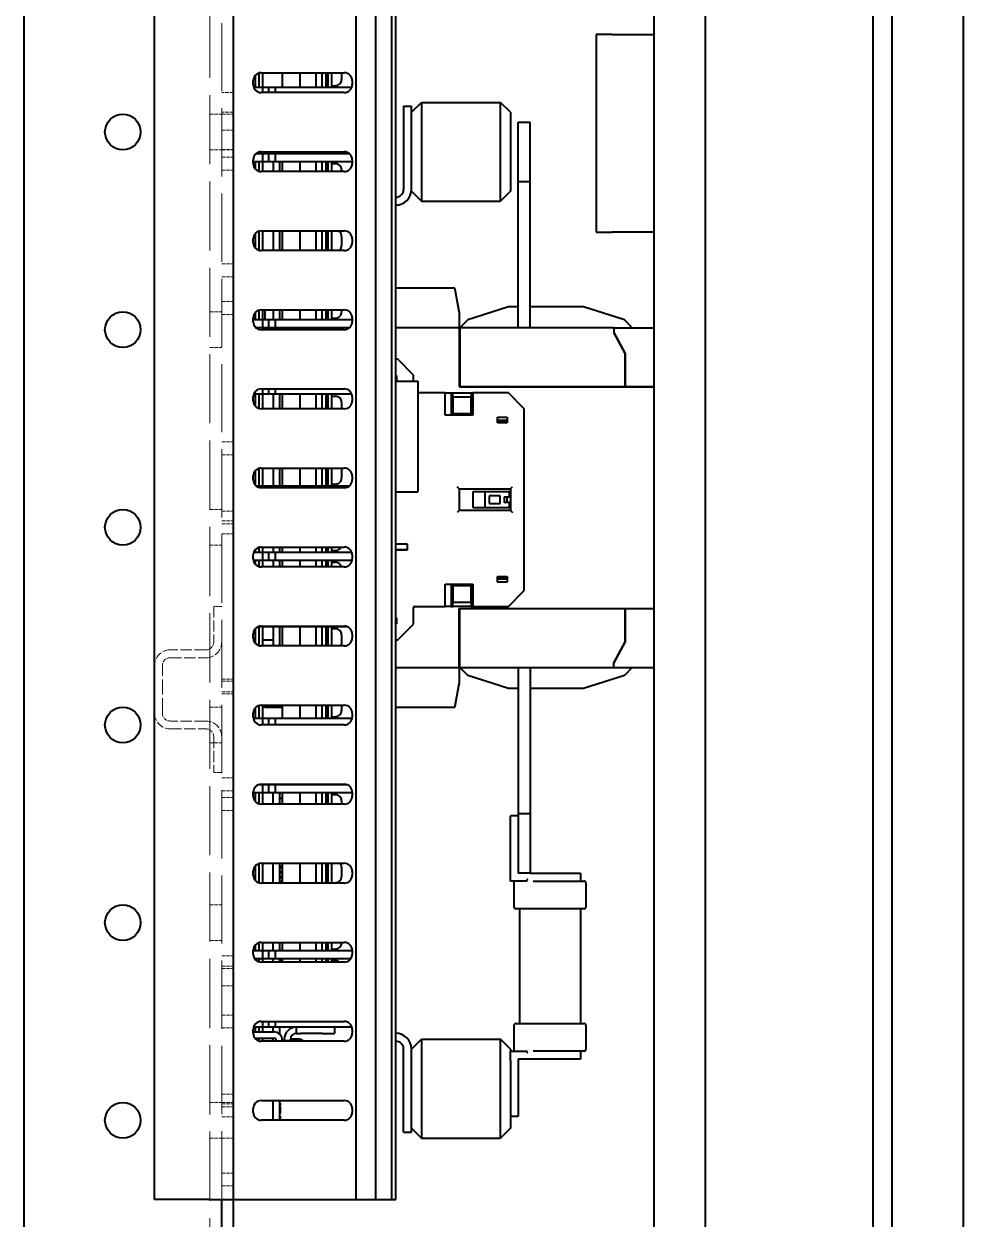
# Model space of a CAD drawing. Header units: millimetres. Extents: x 0 to 4752, y 0 to 3360.
# Drawn here: x 2599.3 to 2836.7, y 1000.8 to 1303.2 of the extents above; entities that cross this region are included whole.
import ezdxf

# ---------------------------------------------------------------- set-up
doc = ezdxf.new("R2010")
doc.units = ezdxf.units.MM
doc.header["$LTSCALE"] = 8
doc.linetypes.add('DASHED', pattern=[0.2067, 0.1654, -0.0413])
doc.layers.add('가려진 것(ISO)', color=2, linetype='DASHED', lineweight=18)
doc.layers.add('가시적인 것(ISO)', color=3, linetype='Continuous', lineweight=40)

msp = doc.modelspace()

# ---------------------------------------------------------------- linework, layer by layer
at = {"layer": '가려진 것(ISO)', "ltscale": 13.215807}
msp.add_line((2646.25, 502.83), (2646.25, 1398.83), dxfattribs=at)
at = {"layer": '가려진 것(ISO)', "ltscale": 13.039731}
msp.add_line((2649.25, 1005.83), (2649.25, 1350.83), dxfattribs=at)
at = {"layer": '가려진 것(ISO)', "ltscale": 0.714161}
for p, q in [((2652.25, 1285.83), (2649.25, 1285.83)), ((2646.25, 1280.33), (2649.25, 1280.33)), ((2652.25, 1280.83), (2649.25, 1280.83)), ((2649.25, 1280.33), (2652.25, 1280.33)), ((2649.25, 1276.29), (2652.25, 1276.29)), ((2646.25, 1271.33), (2649.25, 1271.33)), ((2649.25, 1271.37), (2652.25, 1271.37)), ((2649.25, 1271.33), (2652.25, 1271.33)), ((2649.25, 1269.45), (2652.25, 1269.45)), ((2649.25, 1266.21), (2652.25, 1266.21)), ((2649.25, 1242.45), (2652.25, 1242.45)), ((2649.25, 1239.21), (2652.25, 1239.21)), ((2649.25, 1232.95), (2652.25, 1232.95)), ((2646.25, 1230.33), (2649.25, 1230.33)), ((2649.25, 1229.71), (2652.25, 1229.71)), ((2646.25, 1221.33), (2649.25, 1221.33)), ((2649.25, 1197.45), (2652.25, 1197.45)), ((2649.25, 1194.21), (2652.25, 1194.21)), ((2646.25, 1180.33), (2649.25, 1180.33)), ((2649.25, 1179.95), (2652.25, 1179.95)), ((2649.25, 1177.45), (2652.25, 1177.45)), ((2649.25, 1176.71), (2652.25, 1176.71)), ((2649.25, 1174.21), (2652.25, 1174.21)), ((2646.25, 1171.33), (2649.25, 1171.33)), ((2649.25, 1137.45), (2652.25, 1137.45)), ((2649.25, 1136.95), (2652.25, 1136.95)), ((2649.25, 1134.21), (2652.25, 1134.21)), ((2649.25, 1133.71), (2652.25, 1133.71)), ((2646.25, 1130.33), (2649.25, 1130.33)), ((2646.25, 1121.33), (2649.25, 1121.33)), ((2649.25, 1112.45), (2652.25, 1112.45)), ((2649.25, 1109.21), (2652.25, 1109.21)), ((2649.25, 1107.45), (2652.25, 1107.45)), ((2649.25, 1104.21), (2652.25, 1104.21)), ((2646.25, 1080.33), (2649.25, 1080.33)), ((2646.25, 1071.33), (2649.25, 1071.33)), ((2649.25, 1067.45), (2652.25, 1067.45)), ((2649.25, 1064.79), (2652.25, 1064.79)), ((2649.25, 1064.21), (2652.25, 1064.21)), ((2649.25, 1059.87), (2652.25, 1059.87)), ((2649.25, 1052.45), (2652.25, 1052.45)), ((2649.25, 1049.21), (2652.25, 1049.21)), ((2649.25, 1032.45), (2652.25, 1032.45)), ((2646.25, 1030.33), (2649.25, 1030.33)), ((2649.25, 1030.33), (2652.25, 1030.33)), ((2649.25, 1029.95), (2652.25, 1029.95)), ((2649.25, 1029.21), (2652.25, 1029.21)), ((2649.25, 1026.71), (2652.25, 1026.71)), ((2646.25, 1021.33), (2649.25, 1021.33)), ((2649.25, 1021.33), (2652.25, 1021.33)), ((2649.25, 1012.45), (2652.25, 1012.45)), ((2649.25, 1009.21), (2652.25, 1009.21))]:
    msp.add_line(p, q, dxfattribs=at)
at = {"layer": '가려진 것(ISO)', "ltscale": 2.142684}
for p, q in [((2647.25, 1155.83), (2647.25, 1146.83)), ((2645.25, 1144.83), (2636.25, 1144.83)), ((2636.25, 1142.83), (2645.25, 1142.83)), ((2645.25, 1126.83), (2636.25, 1126.83)), ((2636.25, 1124.83), (2645.25, 1124.83)), ((2647.25, 1122.83), (2647.25, 1113.83))]:
    msp.add_line(p, q, dxfattribs=at)
at = {"layer": '가려진 것(ISO)', "ltscale": 0.476074}
for p, q in [((2649.25, 1155.83), (2647.25, 1155.83)), ((2647.25, 1113.83), (2649.25, 1113.83))]:
    msp.add_line(p, q, dxfattribs=at)
at = {"layer": '가려진 것(ISO)', "ltscale": 2.856945}
msp.add_line((2634.25, 1128.83), (2634.25, 1140.83), dxfattribs=at)
at = {"layer": '가려진 것(ISO)', "ltscale": 0.747873}
for centre, start, end in [((2645.25, 1146.83), 270, 0), ((2636.25, 1140.83), 90, 180), ((2636.25, 1128.83), 180, 270), ((2645.25, 1122.83), 0, 90)]:
    msp.add_arc(centre, 2, start, end, dxfattribs=at)
at = {"layer": '가려진 것(ISO)', "ltscale": 1.495845}
for centre, start, end in [((2645.25, 1146.83), 270, 0), ((2636.25, 1140.83), 90, 180), ((2636.25, 1128.83), 180, 270), ((2645.25, 1122.83), 0, 90)]:
    msp.add_arc(centre, 4, start, end, dxfattribs=at)
at = {"layer": '가시적인 것(ISO)'}
for p, q in [((2813.95, 500.53), (2813.95, 1400.53)), ((2771.6, 552.88), (2771.6, 1358.18)), ((2818.69, 1354.68), (2818.69, 556.38)), ((2836.69, 1354.18), (2836.69, 556.88)), ((2599.25, 1345.18), (2599.25, 565.88)), ((2632.25, 1005.83), (2632.25, 1345.18)), ((2652.25, 1005.83), (2652.25, 1345.18)), ((2683.25, 1005.83), (2683.25, 1345.18)), ((2688.25, 1005.83), (2688.25, 1345.18)), ((2692.25, 1005.83), (2692.25, 1345.18)), ((2693.25, 1005.83), (2693.25, 1345.18)), ((2758.6, 565.88), (2758.6, 1345.18)), ((2743.95, 1300.53), (2743.95, 1250.53)), ((2747.95, 1300.53), (2743.95, 1300.53)), ((2747.95, 1300.53), (2758.6, 1300.53)), ((2657.25, 1287.83), (2657.25, 1288.83)), ((2657.75, 1290.15), (2657.75, 1287.08)), ((2658.65, 1290.74), (2658.65, 1287.08)), ((2659.25, 1290.83), (2680.25, 1290.83)), ((2659.55, 1290.83), (2659.55, 1287.08)), ((2664.55, 1290.83), (2664.55, 1287.08)), ((2669.05, 1290.83), (2669.05, 1287.08)), ((2673.05, 1290.83), (2673.05, 1287.08)), ((2674.55, 1290.83), (2674.55, 1287.08)), ((2675.55, 1290.83), (2675.55, 1287.08)), ((2676.05, 1290.83), (2676.05, 1287.08)), ((2677.05, 1290.83), (2677.05, 1287.08)), ((2679.55, 1290.83), (2679.55, 1289.14)), ((2682.25, 1288.83), (2682.25, 1287.83)), ((2659.55, 1287.08), (2657.4, 1287.08)), ((2680.25, 1285.83), (2659.25, 1285.83)), ((2661.05, 1287.08), (2659.55, 1287.08)), ((2659.55, 1287.08), (2659.55, 1285.83)), ((2662.8, 1287.08), (2661.05, 1287.08)), ((2661.05, 1287.08), (2661.05, 1285.83)), ((2682.11, 1287.08), (2662.8, 1287.08)), ((2662.8, 1287.08), (2662.8, 1285.83)), ((2677.05, 1287.53), (2678.05, 1287.53)), ((2678.05, 1287.53), (2678.05, 1287.58)), ((2695.25, 1282.33), (2695.25, 1261.33)), ((2695.25, 1282.33), (2697.25, 1282.33)), ((2697.25, 1280.83), (2699.75, 1283.33)), ((2697.25, 1261.33), (2697.25, 1282.33)), ((2699.75, 1283.33), (2699.75, 1258.33)), ((2699.75, 1283.33), (2719.75, 1283.33)), ((2719.75, 1258.33), (2719.75, 1283.33)), ((2722.25, 1280.83), (2719.75, 1283.33)), ((2722.25, 1280.83), (2722.25, 1260.83)), ((2724.25, 1278.33), (2727.25, 1278.33)), ((2724.25, 1263.33), (2724.25, 1278.33)), ((2727.25, 1263.33), (2727.25, 1278.33)), ((2659.55, 1270.28), (2657.87, 1270.28)), ((2658.65, 1270.74), (2658.65, 1270.28)), ((2659.25, 1270.83), (2680.25, 1270.83)), ((2659.55, 1270.83), (2659.55, 1270.28)), ((2661.05, 1270.28), (2659.55, 1270.28)), ((2659.55, 1270.28), (2659.55, 1268.28)), ((2662.8, 1270.28), (2661.05, 1270.28)), ((2661.05, 1270.28), (2661.05, 1268.28)), ((2662.25, 1270.83), (2662.25, 1270.28)), ((2681.63, 1270.28), (2662.8, 1270.28)), ((2662.8, 1270.28), (2662.8, 1268.28)), ((2663.85, 1270.83), (2663.85, 1270.28)), ((2664.55, 1270.83), (2664.55, 1270.28)), ((2669.05, 1270.83), (2669.05, 1270.28)), ((2673.05, 1270.83), (2673.05, 1270.28)), ((2674.55, 1270.83), (2674.55, 1270.28)), ((2675.55, 1270.83), (2675.55, 1270.28)), ((2675.75, 1270.83), (2675.75, 1270.28)), ((2676.05, 1270.83), (2676.05, 1270.28)), ((2677.05, 1270.83), (2677.05, 1270.28)), ((2677.05, 1270.73), (2678.05, 1270.73)), ((2678.05, 1270.73), (2678.05, 1270.78)), ((2657.25, 1267.83), (2657.25, 1268.83)), ((2659.55, 1268.28), (2657.25, 1268.28)), ((2657.75, 1268.28), (2657.75, 1266.51)), ((2658.65, 1268.28), (2658.65, 1265.92)), ((2659.55, 1268.28), (2659.55, 1265.83)), ((2661.05, 1268.28), (2659.55, 1268.28)), ((2662.8, 1268.28), (2661.05, 1268.28)), ((2662.25, 1268.28), (2662.25, 1265.83)), ((2682.25, 1268.28), (2662.8, 1268.28)), ((2663.85, 1268.28), (2663.85, 1265.83)), ((2664.55, 1268.28), (2664.55, 1265.83)), ((2669.05, 1268.28), (2669.05, 1265.83)), ((2673.05, 1268.28), (2673.05, 1265.83)), ((2674.55, 1268.28), (2674.55, 1265.83)), ((2675.55, 1268.28), (2675.55, 1265.83)), ((2676.05, 1268.28), (2676.05, 1265.83)), ((2677.05, 1268.28), (2677.05, 1265.83)), ((2677.05, 1267.83), (2678.05, 1267.83)), ((2678.05, 1267.79), (2678.05, 1267.83)), ((2682.25, 1268.83), (2682.25, 1267.83)), ((2682.25, 1268.28), (2682.25, 1268.28)), ((2680.25, 1265.83), (2659.25, 1265.83)), ((2679.55, 1266.23), (2679.55, 1265.83)), ((2697.25, 1260.83), (2697.25, 1261.33)), ((2697.25, 1260.83), (2699.75, 1258.33)), ((2722.25, 1260.83), (2719.75, 1258.33)), ((2724.25, 1263.33), (2727.25, 1263.33)), ((2724.25, 1226.33), (2724.25, 1263.33)), ((2727.25, 1226.33), (2727.25, 1263.33)), ((2699.75, 1258.33), (2719.75, 1258.33)), ((2657.25, 1247.83), (2657.25, 1248.83)), ((2657.75, 1250.15), (2657.75, 1246.51)), ((2658.65, 1250.74), (2658.65, 1245.92)), ((2659.25, 1250.83), (2680.25, 1250.83)), ((2659.55, 1250.83), (2659.55, 1245.83)), ((2662.25, 1250.83), (2662.25, 1245.83)), ((2663.85, 1250.83), (2663.85, 1245.83)), ((2664.55, 1250.83), (2664.55, 1245.83)), ((2669.05, 1250.83), (2669.05, 1245.83)), ((2673.05, 1250.83), (2673.05, 1245.83)), ((2674.55, 1250.83), (2674.55, 1245.83)), ((2675.55, 1250.83), (2675.55, 1245.83)), ((2676.05, 1250.83), (2676.05, 1245.83)), ((2677.05, 1250.83), (2677.05, 1245.83)), ((2679.55, 1249.43), (2679.55, 1247.14)), ((2682.25, 1248.83), (2682.25, 1247.83)), ((2743.95, 1250.53), (2747.95, 1250.53)), ((2758.6, 1250.53), (2747.95, 1250.53)), ((2680.25, 1245.83), (2659.25, 1245.83)), ((2708.19, 1236.33), (2693.25, 1236.33)), ((2708.25, 1236.03), (2708.19, 1236.33)), ((2708.19, 1236.33), (2708.23, 1236.33)), ((2709.25, 1230.53), (2708.23, 1236.33)), ((2709.25, 1230.33), (2708.25, 1236.03)), ((2658.65, 1230.74), (2658.65, 1228.28)), ((2659.25, 1230.83), (2680.25, 1230.83)), ((2659.55, 1230.83), (2659.55, 1228.28)), ((2660.25, 1228.28), (2660.25, 1230.83)), ((2662.25, 1230.83), (2662.25, 1228.28)), ((2663.85, 1230.83), (2663.85, 1228.28)), ((2664.55, 1230.83), (2664.55, 1228.28)), ((2669.05, 1230.83), (2669.05, 1228.28)), ((2673.05, 1230.83), (2673.05, 1228.28)), ((2674.55, 1230.83), (2674.55, 1228.28)), ((2675.55, 1230.83), (2675.55, 1228.28)), ((2676.05, 1230.83), (2676.05, 1228.28)), ((2677.05, 1230.83), (2677.05, 1228.28)), ((2679.55, 1230.83), (2679.55, 1230.34)), ((2721.75, 1231.63), (2711.45, 1228.33)), ((2724.25, 1231.63), (2721.75, 1231.63)), ((2740.75, 1231.63), (2727.25, 1231.63)), ((2751.05, 1228.33), (2740.75, 1231.63)), ((2657.25, 1227.83), (2657.25, 1228.83)), ((2659.55, 1228.28), (2657.25, 1228.28)), ((2657.75, 1230.15), (2657.75, 1228.28)), ((2661.05, 1228.28), (2659.55, 1228.28)), ((2659.55, 1228.28), (2659.55, 1226.28)), ((2662.8, 1228.28), (2661.05, 1228.28)), ((2661.05, 1228.28), (2661.05, 1226.28)), ((2682.25, 1228.28), (2662.8, 1228.28)), ((2662.8, 1228.28), (2662.8, 1226.28)), ((2677.05, 1228.73), (2678.05, 1228.73)), ((2678.05, 1228.73), (2678.05, 1228.78)), ((2682.25, 1228.83), (2682.25, 1227.83)), ((2682.25, 1228.28), (2682.25, 1228.28)), ((2709.25, 1230.33), (2709.25, 1230.53)), ((2709.25, 1230.33), (2709.25, 1226.47)), ((2711.45, 1228.33), (2709.45, 1226.33)), ((2753.05, 1226.33), (2751.05, 1228.33)), ((2659.55, 1226.28), (2657.99, 1226.28)), ((2658.65, 1226.28), (2658.65, 1225.92)), ((2680.25, 1225.83), (2659.25, 1225.83)), ((2659.55, 1226.28), (2659.55, 1225.83)), ((2661.05, 1226.28), (2659.55, 1226.28)), ((2660.25, 1226.03), (2660.25, 1226.28)), ((2662.8, 1226.28), (2661.05, 1226.28)), ((2662.25, 1226.28), (2662.25, 1225.83)), ((2681.52, 1226.28), (2662.8, 1226.28)), ((2663.85, 1226.28), (2663.85, 1225.83)), ((2664.55, 1226.28), (2664.55, 1225.83)), ((2669.05, 1226.28), (2669.05, 1225.83)), ((2673.05, 1226.28), (2673.05, 1225.83)), ((2674.55, 1226.28), (2674.55, 1225.83)), ((2675.55, 1226.28), (2675.55, 1225.83)), ((2676.05, 1226.28), (2676.05, 1225.83)), ((2677.05, 1226.28), (2677.05, 1225.83)), ((2709.25, 1226.33), (2693.25, 1226.33)), ((2709.25, 1226.33), (2709.25, 1226.47)), ((2709.25, 1226.03), (2709.25, 1226.33)), ((2709.25, 1226.03), (2709.25, 1211.33)), ((2748.4, 1226.33), (2709.45, 1226.33)), ((2709.45, 1226.33), (2709.45, 1211.33)), ((2748.4, 1226.33), (2748.4, 1225.13)), ((2748.4, 1226.33), (2758.6, 1226.33)), ((2748.4, 1226.03), (2748.4, 1225.13)), ((2748.4, 1225.13), (2751.25, 1219.83)), ((2751.25, 1219.83), (2748.4, 1225.13)), ((2709.45, 1221.18), (2709.25, 1221.33)), ((2751.25, 1211.33), (2751.25, 1219.83)), ((2751.25, 1219.83), (2751.25, 1211.33)), ((2693.75, 1218.33), (2693.25, 1218.33)), ((2697.75, 1214.33), (2693.75, 1218.33)), ((2693.25, 1214.23), (2693.45, 1214.23)), ((2693.45, 1213.33), (2693.25, 1213.33)), ((2693.25, 1212.83), (2698.85, 1212.83)), ((2693.45, 1214.23), (2693.45, 1212.83)), ((2697.75, 1212.83), (2697.75, 1214.33)), ((2698.85, 1212.83), (2698.85, 1184.83)), ((2709.45, 1213.83), (2709.25, 1213.83)), ((2659.55, 1209.48), (2657.36, 1209.48)), ((2657.75, 1209.48), (2657.75, 1206.51)), ((2658.65, 1209.48), (2658.65, 1205.92)), ((2659.25, 1210.83), (2680.25, 1210.83)), ((2659.55, 1210.83), (2659.55, 1209.48)), ((2659.55, 1209.48), (2659.55, 1205.83)), ((2661.05, 1209.48), (2659.55, 1209.48)), ((2661.05, 1210.83), (2661.05, 1209.48)), ((2662.8, 1209.48), (2661.05, 1209.48)), ((2662.25, 1209.48), (2662.25, 1205.83)), ((2662.8, 1210.83), (2662.8, 1209.48)), ((2682.14, 1209.48), (2662.8, 1209.48)), ((2663.85, 1209.48), (2663.85, 1205.83)), ((2664.55, 1209.48), (2664.55, 1205.83)), ((2669.05, 1209.48), (2669.05, 1205.83)), ((2673.05, 1209.48), (2673.05, 1205.83)), ((2674.55, 1209.48), (2674.55, 1205.83)), ((2675.55, 1209.48), (2675.55, 1205.83)), ((2676.05, 1209.48), (2676.05, 1205.83)), ((2677.05, 1209.48), (2677.05, 1205.83)), ((2705.75, 1209.83), (2698.85, 1209.83)), ((2705.75, 1204.18), (2705.75, 1209.83)), ((2705.75, 1209.83), (2707.25, 1209.83)), ((2707.25, 1209.83), (2707.25, 1204.18)), ((2707.25, 1209.83), (2707.65, 1209.83)), ((2707.65, 1209.83), (2712.35, 1209.83)), ((2707.65, 1208.83), (2707.65, 1209.83)), ((2758.6, 1211.33), (2709.25, 1211.33)), ((2709.45, 1211.33), (2751.25, 1211.33)), ((2712.35, 1209.83), (2712.75, 1209.83)), ((2712.35, 1209.83), (2712.35, 1208.83)), ((2721.75, 1209.83), (2712.75, 1209.83)), ((2712.75, 1209.83), (2712.75, 1204.18)), ((2725.75, 1205.83), (2721.75, 1209.83)), ((2751.25, 1211.33), (2758.6, 1211.33)), ((2657.25, 1207.83), (2657.25, 1208.83)), ((2677.05, 1209.03), (2678.05, 1209.03)), ((2678.05, 1208.99), (2678.05, 1209.03)), ((2679.55, 1207.43), (2679.55, 1205.83)), ((2682.25, 1208.83), (2682.25, 1207.83)), ((2707.65, 1208.83), (2712.35, 1208.83)), ((2707.65, 1208.83), (2707.65, 1204.58)), ((2712.35, 1204.58), (2712.35, 1208.83)), ((2680.25, 1205.83), (2659.25, 1205.83)), ((2712.75, 1204.18), (2705.75, 1204.18)), ((2712.35, 1204.58), (2707.65, 1204.58)), ((2718.95, 1202.23), (2718.95, 1203.73)), ((2718.95, 1203.73), (2721.45, 1203.73)), ((2721.45, 1203.73), (2721.45, 1202.23)), ((2725.75, 1159.83), (2725.75, 1205.83)), ((2721.45, 1202.83), (2718.95, 1202.83)), ((2721.45, 1202.33), (2718.95, 1202.33)), ((2721.45, 1202.23), (2718.95, 1202.23)), ((2657.25, 1187.83), (2657.25, 1188.83)), ((2657.75, 1190.15), (2657.75, 1186.51)), ((2658.65, 1190.74), (2658.65, 1186.28)), ((2659.25, 1190.83), (2680.25, 1190.83)), ((2659.55, 1190.83), (2659.55, 1186.28)), ((2662.25, 1190.83), (2662.25, 1186.28)), ((2663.85, 1190.83), (2663.85, 1186.28)), ((2664.55, 1190.83), (2664.55, 1186.28)), ((2669.05, 1190.83), (2669.05, 1186.28)), ((2673.05, 1190.83), (2673.05, 1186.28)), ((2674.55, 1190.83), (2674.55, 1186.28)), ((2675.55, 1190.83), (2675.55, 1186.28)), ((2676.05, 1190.83), (2676.05, 1186.28)), ((2677.05, 1190.83), (2677.05, 1186.28)), ((2679.55, 1190.63), (2679.55, 1188.34)), ((2682.25, 1188.83), (2682.25, 1187.83)), ((2659.55, 1186.28), (2657.99, 1186.28)), ((2680.25, 1185.83), (2659.25, 1185.83)), ((2661.05, 1186.28), (2659.55, 1186.28)), ((2659.55, 1186.28), (2659.55, 1185.83)), ((2662.8, 1186.28), (2661.05, 1186.28)), ((2661.05, 1186.28), (2661.05, 1185.83)), ((2681.52, 1186.28), (2662.8, 1186.28)), ((2662.8, 1186.28), (2662.8, 1185.83)), ((2677.05, 1186.73), (2678.05, 1186.73)), ((2678.05, 1186.73), (2678.05, 1186.78)), ((2709.25, 1185.58), (2708.75, 1186.08)), ((2709.25, 1185.58), (2722.25, 1185.58)), ((2709.25, 1185.58), (2709.25, 1180.08)), ((2722.25, 1185.58), (2722.75, 1186.08)), ((2722.25, 1185.58), (2722.25, 1180.08)), ((2693.25, 1184.83), (2698.85, 1184.83)), ((2712.85, 1180.73), (2712.85, 1184.93)), ((2712.85, 1184.93), (2722.05, 1184.93)), ((2715.85, 1180.73), (2715.85, 1184.93)), ((2719.65, 1183.83), (2716.85, 1183.83)), ((2716.85, 1183.83), (2716.85, 1181.83)), ((2719.65, 1181.83), (2719.65, 1183.83)), ((2720.65, 1183.58), (2720.65, 1182.08)), ((2720.65, 1183.58), (2721.35, 1183.58)), ((2721.35, 1183.58), (2721.35, 1182.08)), ((2721.35, 1183.58), (2722.05, 1183.58)), ((2722.05, 1183.58), (2722.05, 1184.93)), ((2709.25, 1180.08), (2708.75, 1179.58)), ((2722.25, 1180.08), (2709.25, 1180.08)), ((2722.05, 1180.73), (2712.85, 1180.73)), ((2716.85, 1181.83), (2719.65, 1181.83)), ((2721.35, 1182.08), (2720.65, 1182.08)), ((2722.05, 1182.08), (2721.35, 1182.08)), ((2722.05, 1180.73), (2722.05, 1182.08)), ((2722.25, 1180.08), (2722.75, 1179.58)), ((2657.75, 1170.15), (2657.75, 1169.48)), ((2658.65, 1170.74), (2658.65, 1169.48)), ((2659.25, 1170.83), (2680.25, 1170.83)), ((2659.55, 1170.83), (2659.55, 1169.48)), ((2659.65, 1169.48), (2659.65, 1170.83)), ((2662.25, 1170.83), (2662.25, 1169.48)), ((2663.85, 1170.83), (2663.85, 1169.48)), ((2664.55, 1170.83), (2664.55, 1169.48)), ((2669.05, 1170.83), (2669.05, 1169.48)), ((2673.05, 1170.83), (2673.05, 1169.48)), ((2674.55, 1170.83), (2674.55, 1169.48)), ((2675.55, 1170.83), (2675.55, 1169.48)), ((2676.05, 1170.83), (2676.05, 1169.48)), ((2677.05, 1170.83), (2677.05, 1169.48)), ((2693.25, 1171.63), (2696.15, 1171.63)), ((2696.15, 1170.13), (2693.25, 1170.13)), ((2696.15, 1171.63), (2696.15, 1170.03)), ((2657.25, 1167.83), (2657.25, 1168.83)), ((2659.55, 1167.48), (2657.28, 1167.48)), ((2659.55, 1169.48), (2657.36, 1169.48)), ((2657.75, 1167.48), (2657.75, 1166.51)), ((2658.65, 1167.48), (2658.65, 1165.92)), ((2661.05, 1169.48), (2659.55, 1169.48)), ((2659.55, 1169.48), (2659.55, 1167.48)), ((2659.55, 1167.48), (2659.55, 1165.83)), ((2661.05, 1167.48), (2659.55, 1167.48)), ((2662.8, 1169.48), (2661.05, 1169.48)), ((2661.05, 1169.48), (2661.05, 1167.48)), ((2662.8, 1167.48), (2661.05, 1167.48)), ((2662.25, 1167.48), (2662.25, 1165.83)), ((2682.14, 1169.48), (2662.8, 1169.48)), ((2662.8, 1169.48), (2662.8, 1167.48)), ((2682.22, 1167.48), (2662.8, 1167.48)), ((2663.85, 1167.48), (2663.85, 1165.83)), ((2664.55, 1167.48), (2664.55, 1165.83)), ((2669.05, 1167.48), (2669.05, 1165.83)), ((2673.05, 1167.48), (2673.05, 1165.83)), ((2674.55, 1167.48), (2674.55, 1165.83)), ((2675.55, 1167.48), (2675.55, 1165.83)), ((2676.05, 1167.48), (2676.05, 1165.83)), ((2677.05, 1169.93), (2678.05, 1169.93)), ((2677.05, 1167.48), (2677.05, 1165.83)), ((2678.05, 1169.93), (2678.05, 1169.98)), ((2682.25, 1168.83), (2682.25, 1167.83)), ((2696.15, 1170.03), (2693.25, 1170.03)), ((2680.25, 1165.83), (2659.25, 1165.83)), ((2677.05, 1167.03), (2678.05, 1167.03)), ((2678.05, 1166.99), (2678.05, 1167.03)), ((2705.75, 1155.83), (2705.75, 1161.48)), ((2705.75, 1161.48), (2712.75, 1161.48)), ((2707.25, 1161.48), (2707.25, 1155.83)), ((2707.65, 1161.08), (2712.35, 1161.08)), ((2707.65, 1161.08), (2707.65, 1156.83)), ((2712.35, 1156.83), (2712.35, 1161.08)), ((2712.75, 1161.48), (2712.75, 1155.83)), ((2718.95, 1163.43), (2721.45, 1163.43)), ((2718.95, 1161.93), (2718.95, 1163.43)), ((2718.95, 1163.33), (2721.45, 1163.33)), ((2718.95, 1162.83), (2721.45, 1162.83)), ((2721.45, 1161.93), (2718.95, 1161.93)), ((2721.45, 1163.43), (2721.45, 1161.93)), ((2721.75, 1155.83), (2725.75, 1159.83)), ((2697.75, 1151.33), (2697.75, 1155.53)), ((2698.05, 1155.83), (2705.75, 1155.83)), ((2707.25, 1155.83), (2705.75, 1155.83)), ((2707.25, 1155.83), (2707.65, 1155.83)), ((2712.35, 1156.83), (2707.65, 1156.83)), ((2707.65, 1155.83), (2707.65, 1156.83)), ((2712.35, 1155.83), (2707.65, 1155.83)), ((2709.25, 1155.33), (2758.6, 1155.33)), ((2709.25, 1140.63), (2709.25, 1155.33)), ((2709.45, 1155.33), (2751.25, 1155.33)), ((2709.45, 1140.33), (2709.45, 1155.33)), ((2712.35, 1156.83), (2712.35, 1155.83)), ((2712.35, 1155.83), (2712.75, 1155.83)), ((2712.75, 1155.83), (2721.75, 1155.83)), ((2751.25, 1155.33), (2751.25, 1146.83)), ((2751.25, 1155.33), (2758.6, 1155.33)), ((2751.25, 1146.83), (2751.25, 1155.33)), ((2693.25, 1152.93), (2693.45, 1152.93)), ((2693.25, 1152.83), (2693.45, 1152.83)), ((2693.25, 1152.33), (2693.45, 1152.33)), ((2693.45, 1152.93), (2693.45, 1151.43)), ((2709.45, 1152.83), (2709.25, 1152.83)), ((2657.75, 1150.15), (2657.75, 1146.51)), ((2659.55, 1150.68), (2658.49, 1150.68)), ((2658.65, 1150.68), (2658.65, 1145.92)), ((2659.25, 1150.83), (2680.25, 1150.83)), ((2659.55, 1150.83), (2659.55, 1150.68)), ((2659.55, 1150.68), (2659.55, 1145.83)), ((2661.05, 1150.68), (2659.55, 1150.68)), ((2661.05, 1150.83), (2661.05, 1150.68)), ((2662.8, 1150.68), (2661.05, 1150.68)), ((2662.25, 1150.68), (2662.25, 1145.83)), ((2662.8, 1150.83), (2662.8, 1150.68)), ((2681.01, 1150.68), (2662.8, 1150.68)), ((2663.85, 1150.68), (2663.85, 1145.83)), ((2664.55, 1150.68), (2664.55, 1145.83)), ((2669.05, 1150.68), (2669.05, 1145.83)), ((2673.05, 1150.68), (2673.05, 1145.83)), ((2674.55, 1150.68), (2674.55, 1145.83)), ((2675.55, 1150.68), (2675.55, 1145.83)), ((2676.05, 1150.68), (2676.05, 1145.83)), ((2677.05, 1150.68), (2677.05, 1145.83)), ((2677.05, 1150.23), (2678.05, 1150.23)), ((2678.05, 1150.19), (2678.05, 1150.23)), ((2693.45, 1151.43), (2693.25, 1151.43)), ((2693.75, 1147.33), (2697.75, 1151.33)), ((2657.25, 1147.83), (2657.25, 1148.83)), ((2659.55, 1147.33), (2662.25, 1147.33)), ((2679.55, 1148.63), (2679.55, 1146.34)), ((2682.25, 1148.83), (2682.25, 1147.83)), ((2693.25, 1147.33), (2693.75, 1147.33)), ((2748.4, 1141.53), (2751.25, 1146.83)), ((2751.25, 1146.83), (2748.4, 1141.53)), ((2680.25, 1145.83), (2659.25, 1145.83)), ((2709.25, 1145.33), (2709.45, 1145.48)), ((2693.25, 1140.33), (2709.25, 1140.33)), ((2709.25, 1140.33), (2709.25, 1140.63)), ((2709.25, 1140.33), (2709.25, 1136.33)), ((2709.45, 1140.33), (2748.4, 1140.33)), ((2711.45, 1138.33), (2709.45, 1140.33)), ((2724.25, 1140.33), (2724.25, 1103.33)), ((2727.25, 1140.33), (2727.25, 1103.33)), ((2748.4, 1140.33), (2748.4, 1141.53)), ((2748.4, 1140.63), (2748.4, 1141.53)), ((2748.4, 1140.33), (2758.6, 1140.33)), ((2753.05, 1140.33), (2751.05, 1138.33)), ((2721.75, 1135.03), (2711.45, 1138.33)), ((2751.05, 1138.33), (2740.75, 1135.03)), ((2708.23, 1130.33), (2709.25, 1136.13)), ((2708.25, 1130.63), (2709.25, 1136.33)), ((2709.25, 1136.13), (2709.25, 1136.33)), ((2724.25, 1135.03), (2721.75, 1135.03)), ((2740.75, 1135.03), (2727.25, 1135.03)), ((2659.25, 1130.83), (2680.25, 1130.83)), ((2659.55, 1130.83), (2659.55, 1127.48)), ((2660.25, 1130.33), (2660.25, 1130.83)), ((2664.55, 1130.83), (2664.55, 1127.48)), ((2669.05, 1130.83), (2669.05, 1127.48)), ((2673.05, 1130.83), (2673.05, 1127.48)), ((2674.55, 1130.83), (2674.55, 1127.48)), ((2675.55, 1130.83), (2675.55, 1127.48)), ((2676.05, 1130.83), (2676.05, 1127.48)), ((2677.05, 1130.83), (2677.05, 1127.48)), ((2679.55, 1130.83), (2679.55, 1129.54)), ((2657.25, 1127.83), (2657.25, 1128.83)), ((2657.75, 1130.15), (2657.75, 1127.48)), ((2658.65, 1130.74), (2658.65, 1127.48)), ((2660.25, 1130.33), (2659.55, 1130.33)), ((2660.25, 1130.33), (2664.55, 1130.33)), ((2677.05, 1127.93), (2678.05, 1127.93)), ((2678.05, 1127.93), (2678.05, 1127.98)), ((2682.25, 1128.83), (2682.25, 1127.83)), ((2693.25, 1130.33), (2708.19, 1130.33)), ((2708.19, 1130.33), (2708.25, 1130.63)), ((2708.19, 1130.33), (2708.23, 1130.33)), ((2659.55, 1127.48), (2657.28, 1127.48)), ((2680.25, 1125.83), (2659.25, 1125.83)), ((2661.05, 1127.48), (2659.55, 1127.48)), ((2659.55, 1127.48), (2659.55, 1125.83)), ((2662.8, 1127.48), (2661.05, 1127.48)), ((2661.05, 1127.48), (2661.05, 1125.83)), ((2682.22, 1127.48), (2662.8, 1127.48)), ((2662.8, 1127.48), (2662.8, 1125.83)), ((2659.55, 1110.68), (2658.49, 1110.68)), ((2658.65, 1110.74), (2658.65, 1110.68)), ((2659.25, 1110.83), (2680.25, 1110.83)), ((2659.55, 1110.83), (2659.55, 1110.68)), ((2661.05, 1110.68), (2659.55, 1110.68)), ((2659.55, 1110.68), (2659.55, 1108.68)), ((2662.8, 1110.68), (2661.05, 1110.68)), ((2661.05, 1110.68), (2661.05, 1108.68)), ((2681.01, 1110.68), (2662.8, 1110.68)), ((2662.8, 1110.68), (2662.8, 1108.68)), ((2664.55, 1110.83), (2664.55, 1110.68)), ((2669.05, 1110.83), (2669.05, 1110.68)), ((2673.05, 1110.83), (2673.05, 1110.68)), ((2674.55, 1110.83), (2674.55, 1110.68)), ((2675.55, 1110.83), (2675.55, 1110.68)), ((2675.75, 1110.83), (2675.75, 1110.68)), ((2676.05, 1110.83), (2676.05, 1110.68)), ((2677.05, 1110.83), (2677.05, 1110.68)), ((2657.25, 1107.83), (2657.25, 1108.83)), ((2659.55, 1108.68), (2657.25, 1108.68)), ((2657.75, 1108.68), (2657.75, 1106.51)), ((2658.65, 1108.68), (2658.65, 1105.92)), ((2659.55, 1108.68), (2659.55, 1105.83)), ((2661.05, 1108.68), (2659.55, 1108.68)), ((2662.8, 1108.68), (2661.05, 1108.68)), ((2662.25, 1105.83), (2662.25, 1108.68)), ((2682.25, 1108.68), (2662.8, 1108.68)), ((2663.85, 1108.68), (2663.85, 1105.83)), ((2663.85, 1107.32), (2664.55, 1107.32)), ((2664.55, 1108.68), (2664.55, 1105.83)), ((2669.05, 1108.68), (2669.05, 1105.83)), ((2673.05, 1108.68), (2673.05, 1105.83)), ((2674.55, 1108.68), (2674.55, 1105.83)), ((2675.55, 1108.68), (2675.55, 1105.83)), ((2676.05, 1108.68), (2676.05, 1105.83)), ((2677.05, 1108.68), (2677.05, 1105.83)), ((2677.05, 1108.23), (2678.05, 1108.23)), ((2678.05, 1108.19), (2678.05, 1108.23)), ((2679.55, 1106.63), (2679.55, 1105.83)), ((2682.25, 1108.83), (2682.25, 1107.83)), ((2682.25, 1108.68), (2682.25, 1108.68)), ((2680.25, 1105.83), (2659.25, 1105.83)), ((2663.85, 1105.89), (2664.55, 1105.89)), ((2724.25, 1102.83), (2722.25, 1102.83)), ((2722.25, 1100.83), (2722.25, 1102.83)), ((2722.25, 1086.33), (2722.25, 1100.83)), ((2727.25, 1103.33), (2724.25, 1103.33)), ((2724.25, 1103.33), (2724.25, 1088.33)), ((2727.25, 1103.33), (2727.25, 1088.33)), ((2657.25, 1087.83), (2657.25, 1088.83)), ((2657.75, 1090.15), (2657.75, 1086.51)), ((2658.65, 1090.74), (2658.65, 1085.92)), ((2659.25, 1090.83), (2680.25, 1090.83)), ((2659.55, 1090.83), (2659.55, 1085.83)), ((2662.25, 1085.83), (2662.25, 1090.83)), ((2663.85, 1090.83), (2663.85, 1085.83)), ((2663.85, 1090.72), (2664.05, 1090.72)), ((2663.85, 1090.27), (2664.05, 1090.27)), ((2663.85, 1090.24), (2664.05, 1090.24)), ((2663.85, 1089.48), (2664.05, 1089.48)), ((2663.85, 1089.44), (2664.05, 1089.44)), ((2663.85, 1088.98), (2664.05, 1088.98)), ((2663.85, 1088.6), (2664.05, 1088.6)), ((2663.85, 1088.57), (2664.05, 1088.57)), ((2664.05, 1090.27), (2664.05, 1090.24)), ((2664.05, 1090.24), (2664.05, 1089.48)), ((2664.05, 1089.48), (2664.05, 1089.44)), ((2664.05, 1088.98), (2664.05, 1088.6)), ((2664.05, 1088.6), (2664.05, 1088.57)), ((2664.05, 1088.57), (2664.05, 1088.19)), ((2664.55, 1090.83), (2664.55, 1085.83)), ((2669.05, 1090.83), (2669.05, 1085.83)), ((2673.05, 1090.83), (2673.05, 1085.83)), ((2674.55, 1090.83), (2674.55, 1085.83)), ((2675.55, 1090.83), (2675.55, 1085.83)), ((2676.05, 1090.83), (2676.05, 1085.83)), ((2677.05, 1090.83), (2677.05, 1085.83)), ((2679.55, 1089.83), (2679.55, 1087.54)), ((2682.25, 1088.83), (2682.25, 1087.83)), ((2680.25, 1085.83), (2659.25, 1085.83)), ((2663.85, 1088.19), (2664.05, 1088.19)), ((2663.85, 1087.73), (2664.05, 1087.73)), ((2663.85, 1087.7), (2664.05, 1087.7)), ((2663.85, 1087.24), (2664.05, 1087.24)), ((2663.85, 1086.93), (2664.05, 1086.93)), ((2663.85, 1086.9), (2664.05, 1086.9)), ((2663.85, 1086.46), (2664.05, 1086.46)), ((2664.05, 1087.73), (2664.05, 1087.7)), ((2664.05, 1087.7), (2664.05, 1087.34)), ((2664.05, 1087.24), (2664.05, 1086.93)), ((2664.05, 1086.93), (2664.05, 1086.9)), ((2677.05, 1085.93), (2678.05, 1085.93)), ((2678.05, 1085.93), (2678.05, 1085.98)), ((2726.44, 1086.33), (2722.25, 1086.33)), ((2723.15, 1086.33), (2723.15, 1079.83)), ((2727.25, 1088.33), (2724.25, 1088.33)), ((2726.44, 1086.33), (2726.44, 1086.37)), ((2727.25, 1088.33), (2732.95, 1088.33)), ((2728.04, 1086.33), (2740.85, 1086.33)), ((2732.95, 1088.33), (2739.95, 1088.33)), ((2739.95, 1088.33), (2739.95, 1086.83)), ((2741.35, 1085.83), (2741.35, 1079.83)), ((2740.85, 1079.33), (2723.65, 1079.33)), ((2724.55, 1079.33), (2724.55, 1050.33)), ((2739.95, 1079.33), (2739.95, 1050.33)), ((2658.65, 1070.74), (2658.65, 1068.68)), ((2659.25, 1070.83), (2680.25, 1070.83)), ((2659.55, 1070.83), (2659.55, 1068.68)), ((2662.25, 1068.68), (2662.25, 1070.83)), ((2663.85, 1070.83), (2663.85, 1068.68)), ((2664.55, 1070.83), (2664.55, 1068.68)), ((2669.05, 1070.83), (2669.05, 1068.68)), ((2673.05, 1070.83), (2673.05, 1068.68)), ((2674.55, 1070.83), (2674.55, 1068.68)), ((2675.55, 1070.83), (2675.55, 1068.68)), ((2676.05, 1070.83), (2676.05, 1068.68)), ((2677.05, 1070.83), (2677.05, 1068.68)), ((2679.55, 1070.83), (2679.55, 1070.74)), ((2657.25, 1067.83), (2657.25, 1068.83)), ((2659.55, 1068.68), (2657.25, 1068.68)), ((2657.75, 1070.15), (2657.75, 1068.68)), ((2661.05, 1068.68), (2659.55, 1068.68)), ((2659.55, 1068.68), (2659.55, 1066.68)), ((2662.8, 1068.68), (2661.05, 1068.68)), ((2661.05, 1068.68), (2661.05, 1066.68)), ((2682.25, 1068.68), (2662.8, 1068.68)), ((2662.8, 1068.68), (2662.8, 1066.68)), ((2677.05, 1069.13), (2678.05, 1069.13)), ((2678.05, 1069.13), (2678.05, 1069.18)), ((2682.25, 1068.83), (2682.25, 1067.83)), ((2682.25, 1068.68), (2682.25, 1068.68)), ((2659.55, 1066.68), (2657.62, 1066.68)), ((2657.75, 1066.68), (2657.75, 1066.51)), ((2658.65, 1066.68), (2658.65, 1065.92)), ((2680.25, 1065.83), (2659.25, 1065.83)), ((2659.55, 1066.68), (2659.55, 1065.83)), ((2661.05, 1066.68), (2659.55, 1066.68)), ((2662.8, 1066.68), (2661.05, 1066.68)), ((2662.25, 1065.83), (2662.25, 1066.68)), ((2681.89, 1066.68), (2662.8, 1066.68)), ((2663.85, 1066.68), (2663.85, 1065.83)), ((2663.85, 1066.32), (2664.55, 1066.32)), ((2664.55, 1066.68), (2664.55, 1065.83)), ((2669.05, 1066.68), (2669.05, 1065.83)), ((2673.05, 1066.68), (2673.05, 1065.83)), ((2674.55, 1066.68), (2674.55, 1065.83)), ((2675.55, 1066.68), (2675.55, 1065.83)), ((2676.05, 1066.68), (2676.05, 1065.83)), ((2677.05, 1066.68), (2677.05, 1065.83)), ((2677.05, 1066.23), (2678.05, 1066.23)), ((2678.05, 1066.19), (2678.05, 1066.23)), ((2659.55, 1049.38), (2657.33, 1049.38)), ((2657.75, 1049.38), (2657.75, 1048.18)), ((2658.65, 1049.38), (2658.65, 1048.18)), ((2659.25, 1050.83), (2680.25, 1050.83)), ((2659.55, 1050.83), (2659.55, 1049.38)), ((2659.55, 1049.38), (2659.55, 1048.18)), ((2661.05, 1049.38), (2659.55, 1049.38)), ((2661.05, 1050.83), (2661.05, 1049.38)), ((2662.8, 1049.38), (2661.05, 1049.38)), ((2662.25, 1048.18), (2662.25, 1049.38)), ((2662.8, 1050.83), (2662.8, 1049.38)), ((2682.17, 1049.38), (2662.8, 1049.38)), ((2663.85, 1049.38), (2663.85, 1047.7)), ((2668.14, 1047.78), (2668.14, 1049.38)), ((2677.75, 1049.38), (2677.75, 1047.78)), ((2723.15, 1049.83), (2723.15, 1043.33)), ((2723.65, 1050.33), (2740.85, 1050.33)), ((2741.35, 1049.83), (2741.35, 1043.83)), ((2657.25, 1047.83), (2657.25, 1048.83)), ((2657.25, 1048.18), (2662.55, 1048.18)), ((2657.69, 1046.58), (2662.55, 1046.58)), ((2657.75, 1046.58), (2657.75, 1046.51)), ((2658.65, 1046.58), (2658.65, 1045.92)), ((2659.55, 1046.58), (2659.55, 1045.83)), ((2662.25, 1045.93), (2662.25, 1046.58)), ((2664.55, 1046.18), (2664.55, 1045.83)), ((2665.04, 1046.28), (2665.04, 1045.93)), ((2666.64, 1045.93), (2666.64, 1046.28)), ((2666.65, 1046.43), (2668.7, 1046.43)), ((2668.14, 1047.78), (2669.21, 1047.78)), ((2671.04, 1047.78), (2669.21, 1047.78)), ((2672.45, 1047.78), (2671.04, 1047.78)), ((2674.75, 1047.78), (2672.45, 1047.78)), ((2674.75, 1047.78), (2677.75, 1047.78)), ((2682.25, 1048.83), (2682.25, 1047.83)), ((2697.25, 1043.83), (2699.75, 1046.33)), ((2699.75, 1046.33), (2699.75, 1021.33)), ((2699.75, 1046.33), (2719.75, 1046.33)), ((2719.75, 1021.33), (2719.75, 1046.33)), ((2722.25, 1043.83), (2719.75, 1046.33)), ((2680.25, 1045.83), (2659.25, 1045.83)), ((2659.55, 1045.93), (2663.05, 1045.93)), ((2663.05, 1046.08), (2663.05, 1045.83)), ((2666.64, 1045.93), (2664.55, 1045.93)), ((2666.64, 1045.93), (2666.64, 1045.83)), ((2695.25, 1022.83), (2695.25, 1043.83)), ((2697.25, 1022.83), (2697.25, 1043.83)), ((2722.25, 1043.83), (2722.25, 1043.33)), ((2722.25, 1040.97), (2722.25, 1043.33)), ((2722.25, 1043.33), (2726.44, 1043.33)), ((2726.44, 1043.3), (2726.44, 1043.33)), ((2740.85, 1043.33), (2728.04, 1043.33)), ((2722.25, 1040.97), (2722.25, 1023.83)), ((2724.25, 1041.33), (2724.25, 1028.83)), ((2732.95, 1041.33), (2724.25, 1041.33)), ((2739.95, 1041.33), (2732.95, 1041.33)), ((2739.95, 1042.83), (2739.95, 1041.33)), ((2657.25, 1027.83), (2657.25, 1028.83)), ((2659.25, 1030.83), (2680.25, 1030.83)), ((2662.25, 1025.83), (2662.25, 1030.83)), ((2663.85, 1030.83), (2663.85, 1025.83)), ((2663.85, 1030.63), (2664.05, 1030.63)), ((2663.85, 1030.19), (2664.05, 1030.19)), ((2663.85, 1029.54), (2664.05, 1029.54)), ((2663.85, 1029.3), (2664.05, 1029.3)), ((2664.05, 1030.19), (2664.05, 1029.54)), ((2664.05, 1029.3), (2664.05, 1027.55)), ((2682.25, 1028.83), (2682.25, 1027.83)), ((2724.25, 1028.83), (2724.25, 1026.83)), ((2680.25, 1025.83), (2659.25, 1025.83)), ((2663.85, 1027.55), (2664.05, 1027.55)), ((2663.85, 1027.33), (2664.05, 1027.33)), ((2663.85, 1027.3), (2664.05, 1027.3)), ((2663.85, 1026.85), (2664.05, 1026.85)), ((2663.85, 1026.82), (2664.05, 1026.82)), ((2663.85, 1026.06), (2664.05, 1026.06)), ((2663.85, 1026.03), (2664.05, 1026.03)), ((2664.05, 1027.33), (2664.05, 1027.3)), ((2664.05, 1026.85), (2664.05, 1026.82)), ((2664.05, 1026.82), (2664.05, 1026.06)), ((2664.05, 1026.06), (2664.05, 1026.03)), ((2722.25, 1026.83), (2724.25, 1026.83)), ((2695.25, 1022.83), (2697.25, 1022.83)), ((2697.25, 1023.83), (2699.75, 1021.33)), ((2722.25, 1023.83), (2719.75, 1021.33)), ((2699.75, 1021.33), (2719.75, 1021.33)), ((2646.25, 1005.83), (2632.25, 1005.83)), ((2646.25, 1005.83), (2652.25, 1005.83)), ((2649.25, 565.88), (2649.25, 1005.83)), ((2652.25, 1005.83), (2683.25, 1005.83)), ((2652.25, 995.83), (2652.25, 1005.83)), ((2683.25, 1005.83), (2688.25, 1005.83)), ((2688.25, 1005.83), (2692.25, 1005.83)), ((2692.25, 1005.83), (2693.25, 1005.83))]:
    msp.add_line(p, q, dxfattribs=at)
for centre in [(2624.25, 1275.83), (2624.25, 1225.83), (2624.25, 1175.83), (2624.25, 1125.83), (2624.25, 1075.83), (2624.25, 1025.83)]:
    msp.add_circle(centre, 4.5, dxfattribs=at)
for centre, radius, start, end in [((2659.25, 1288.83), 2, 90, 180), ((2680.25, 1288.83), 2, 0, 90), ((2659.25, 1287.83), 2, 180, 270), ((2680.25, 1287.83), 2, 270, 0), ((2659.25, 1268.83), 2, 90, 180), ((2680.25, 1268.83), 2, 0, 90), ((2659.25, 1267.83), 2, 180, 270), ((2680.25, 1267.83), 2, 270, 0), ((2693.25, 1261.33), 4, 270, 0), ((2693.25, 1261.33), 2, 270, 0), ((2659.25, 1248.83), 2, 90, 180), ((2680.25, 1248.83), 2, 0, 90), ((2659.25, 1247.83), 2, 180, 270), ((2680.25, 1247.83), 2, 270, 0), ((2659.25, 1228.83), 2, 90, 180), ((2680.25, 1228.83), 2, 0, 90), ((2659.25, 1227.83), 2, 180, 270), ((2680.25, 1227.83), 2, 270, 0), ((2708.75, 1226.47), 0.5, 344.4966, 0), ((2659.25, 1208.83), 2, 90, 180), ((2680.25, 1208.83), 2, 0, 90), ((2659.25, 1207.83), 2, 180, 270), ((2680.25, 1207.83), 2, 270, 0), ((2659.25, 1188.83), 2, 90, 180), ((2680.25, 1188.83), 2, 0, 90), ((2659.25, 1187.83), 2, 180, 270), ((2680.25, 1187.83), 2, 270, 0), ((2659.25, 1168.83), 2, 90, 180), ((2680.25, 1168.83), 2, 0, 90), ((2659.25, 1167.83), 2, 180, 270), ((2680.25, 1167.83), 2, 270, 0), ((2698.05, 1155.53), 0.3, 90, 180), ((2659.25, 1148.83), 2, 90, 180), ((2680.25, 1148.83), 2, 0, 90), ((2659.25, 1147.83), 2, 180, 270), ((2680.25, 1147.83), 2, 270, 0), ((2659.25, 1128.83), 2, 90, 180), ((2680.25, 1128.83), 2, 0, 90), ((2659.25, 1127.83), 2, 180, 270), ((2680.25, 1127.83), 2, 270, 0), ((2659.25, 1108.83), 2, 90, 180), ((2680.25, 1108.83), 2, 0, 90), ((2659.25, 1107.83), 2, 180, 270), ((2680.25, 1107.83), 2, 270, 0), ((2659.25, 1088.83), 2, 90, 180), ((2680.25, 1088.83), 2, 0, 90), ((2659.25, 1087.83), 2, 180, 270), ((2680.25, 1087.83), 2, 270, 0), ((2740.45, 1086.83), 0.5, 180, 270), ((2740.85, 1085.83), 0.5, 0, 90), ((2723.65, 1079.83), 0.5, 180, 270), ((2740.85, 1079.83), 0.5, 270, 0), ((2659.25, 1068.83), 2, 90, 180), ((2680.25, 1068.83), 2, 0, 90), ((2659.25, 1067.83), 2, 180, 270), ((2680.25, 1067.83), 2, 270, 0), ((2659.25, 1048.83), 2, 90, 180), ((2668.14, 1046.28), 3.1, 90, 180), ((2680.25, 1048.83), 2, 0, 90), ((2723.65, 1049.83), 0.5, 90, 180), ((2740.85, 1049.83), 0.5, 0, 90), ((2659.25, 1047.83), 2, 180, 270), ((2662.55, 1046.18), 2, 41.4096, 90), ((2662.55, 1046.08), 0.5, 0, 90), ((2668.14, 1046.28), 1.5, 90, 180), ((2668.7, 1045.13), 1.3, 32.579, 90), ((2680.25, 1047.83), 2, 270, 0), ((2693.25, 1043.83), 4, 0, 90), ((2693.25, 1043.83), 2, 0, 90), ((2740.45, 1042.83), 0.5, 90, 180), ((2740.85, 1043.83), 0.5, 270, 0), ((2659.25, 1028.83), 2, 90, 180), ((2680.25, 1028.83), 2, 0, 90), ((2659.25, 1027.83), 2, 180, 270), ((2680.25, 1027.83), 2, 270, 0)]:
    msp.add_arc(centre, radius, start, end, dxfattribs=at)
for points, knots in [([(2678.05, 1287.58), (2678.23, 1287.58), (2678.45, 1287.62), (2678.79, 1287.76), (2678.97, 1287.89), (2679.24, 1288.15), (2679.36, 1288.34), (2679.51, 1288.7), (2679.55, 1288.94), (2679.55, 1289.14)], [0.3365383, 0.3365383, 0.3365383, 0.3365383, 0.391521, 0.391521, 0.4469677, 0.4469677, 0.503528, 0.503528, 0.5634976, 0.5634976, 0.5634976, 0.5634976]), ([(2679.55, 1266.23), (2679.55, 1266.43), (2679.51, 1266.66), (2679.36, 1267.02), (2679.24, 1267.21), (2678.97, 1267.48), (2678.79, 1267.6), (2678.45, 1267.74), (2678.23, 1267.79), (2678.05, 1267.79)], [0.7826557, 0.7826557, 0.7826557, 0.7826557, 0.8426253, 0.8426253, 0.8991856, 0.8991856, 0.9546323, 0.9546323, 1.009615, 1.009615, 1.009615, 1.009615]), ([(2679.55, 1249.43), (2679.55, 1249.63), (2679.51, 1249.86), (2679.36, 1250.22), (2679.24, 1250.41), (2679, 1250.65), (2678.85, 1250.76), (2678.71, 1250.83)], [0.7826557, 0.7826557, 0.7826557, 0.7826557, 0.8426253, 0.8426253, 0.8991856, 0.8991856, 0.9451386, 0.9451386, 0.9451386, 0.9451386]), ([(2678.88, 1245.83), (2678.96, 1245.89), (2679.04, 1245.95), (2679.24, 1246.15), (2679.36, 1246.34), (2679.51, 1246.7), (2679.55, 1246.94), (2679.55, 1247.14)], [0.4194506, 0.4194506, 0.4194506, 0.4194506, 0.4469677, 0.4469677, 0.503528, 0.503528, 0.5634976, 0.5634976, 0.5634976, 0.5634976]), ([(2708.63, 1234.08), (2708.63, 1234.08), (2708.63, 1234.08), (2708.63, 1234.08), (2708.63, 1234.08), (2708.63, 1234.08), (2708.63, 1234.08), (2708.63, 1234.08), (2708.63, 1234.08), (2708.63, 1234.08), (2708.63, 1234.08), (2708.63, 1234.08), (2708.63, 1234.07), (2708.63, 1234.07)], [0.05260878, 0.05260878, 0.05260878, 0.05260878, 0.05264933, 0.05264933, 0.05312574, 0.05312574, 0.05455496, 0.05455496, 0.0588427, 0.0588427, 0.07170789, 0.07170789, 0.08759335, 0.08759335, 0.08759335, 0.08759335]), ([(2678.05, 1228.78), (2678.23, 1228.78), (2678.45, 1228.82), (2678.79, 1228.96), (2678.97, 1229.09), (2679.24, 1229.35), (2679.36, 1229.54), (2679.51, 1229.9), (2679.55, 1230.14), (2679.55, 1230.34)], [0.3365383, 0.3365383, 0.3365383, 0.3365383, 0.391521, 0.391521, 0.4469677, 0.4469677, 0.503528, 0.503528, 0.5634976, 0.5634976, 0.5634976, 0.5634976]), ([(2679.55, 1207.43), (2679.55, 1207.63), (2679.51, 1207.86), (2679.36, 1208.22), (2679.24, 1208.41), (2678.97, 1208.68), (2678.79, 1208.8), (2678.45, 1208.94), (2678.23, 1208.99), (2678.05, 1208.99)], [0.7826557, 0.7826557, 0.7826557, 0.7826557, 0.8426253, 0.8426253, 0.8991856, 0.8991856, 0.9546323, 0.9546323, 1.009615, 1.009615, 1.009615, 1.009615]), ([(2678.05, 1186.78), (2678.23, 1186.78), (2678.45, 1186.82), (2678.79, 1186.96), (2678.97, 1187.09), (2679.24, 1187.35), (2679.36, 1187.54), (2679.51, 1187.9), (2679.55, 1188.14), (2679.55, 1188.34)], [0.3365383, 0.3365383, 0.3365383, 0.3365383, 0.391521, 0.391521, 0.4469677, 0.4469677, 0.503528, 0.503528, 0.5634976, 0.5634976, 0.5634976, 0.5634976]), ([(2678.05, 1169.98), (2678.23, 1169.98), (2678.45, 1170.02), (2678.79, 1170.16), (2678.97, 1170.29), (2679.22, 1170.53), (2679.32, 1170.68), (2679.4, 1170.83)], [0.3365383, 0.3365383, 0.3365383, 0.3365383, 0.391521, 0.391521, 0.4469677, 0.4469677, 0.4946196, 0.4946196, 0.4946196, 0.4946196]), ([(2679.5, 1165.83), (2679.48, 1165.91), (2679.46, 1165.98), (2679.36, 1166.22), (2679.24, 1166.41), (2678.97, 1166.68), (2678.79, 1166.8), (2678.45, 1166.94), (2678.23, 1166.99), (2678.05, 1166.99)], [0.8209121, 0.8209121, 0.8209121, 0.8209121, 0.8426253, 0.8426253, 0.8991856, 0.8991856, 0.9546323, 0.9546323, 1.009615, 1.009615, 1.009615, 1.009615]), ([(2679.55, 1148.63), (2679.55, 1148.83), (2679.51, 1149.06), (2679.36, 1149.42), (2679.24, 1149.61), (2678.97, 1149.88), (2678.79, 1150), (2678.45, 1150.14), (2678.23, 1150.19), (2678.05, 1150.19)], [0.7826557, 0.7826557, 0.7826557, 0.7826557, 0.8426253, 0.8426253, 0.8991856, 0.8991856, 0.9546323, 0.9546323, 1.009615, 1.009615, 1.009615, 1.009615]), ([(2678.05, 1127.98), (2678.23, 1127.98), (2678.45, 1128.02), (2678.79, 1128.16), (2678.97, 1128.29), (2679.24, 1128.55), (2679.36, 1128.74), (2679.51, 1129.1), (2679.55, 1129.34), (2679.55, 1129.54)], [0.3365383, 0.3365383, 0.3365383, 0.3365383, 0.391521, 0.391521, 0.4469677, 0.4469677, 0.503528, 0.503528, 0.5634976, 0.5634976, 0.5634976, 0.5634976]), ([(2679.55, 1106.63), (2679.55, 1106.83), (2679.51, 1107.06), (2679.36, 1107.42), (2679.24, 1107.61), (2678.97, 1107.88), (2678.79, 1108), (2678.45, 1108.14), (2678.23, 1108.19), (2678.05, 1108.19)], [0.7826557, 0.7826557, 0.7826557, 0.7826557, 0.8426253, 0.8426253, 0.8991856, 0.8991856, 0.9546323, 0.9546323, 1.009615, 1.009615, 1.009615, 1.009615]), ([(2664.05, 1090.83), (2664.05, 1090.81), (2664.05, 1090.8), (2664.05, 1090.77), (2664.05, 1090.76), (2664.05, 1090.72), (2664.05, 1090.72), (2664.05, 1090.72)], [-0.03221515, -0.03221515, -0.03221515, -0.03221515, -0.02454274, -0.02454274, -0.01656217, -0.01656217, 0, 0, 0, 0]), ([(2679.55, 1089.83), (2679.55, 1090.03), (2679.51, 1090.26), (2679.38, 1090.58), (2679.3, 1090.71), (2679.21, 1090.83)], [0.7826557, 0.7826557, 0.7826557, 0.7826557, 0.8426253, 0.8426253, 0.8844446, 0.8844446, 0.8844446, 0.8844446]), ([(2664.05, 1087.34), (2664.05, 1087.32), (2664.05, 1087.31), (2664.05, 1087.27), (2664.05, 1087.26), (2664.05, 1087.24)], [-0.009214286, -0.009214286, -0.009214286, -0.009214286, -0.004529465, -0.004529465, 0, 0, 0, 0]), ([(2664.05, 1086.46), (2664.05, 1086.46), (2664.05, 1086.45), (2664.05, 1086.41), (2664.05, 1086.38), (2664.05, 1086.34)], [-0.03285845, -0.03285845, -0.03285845, -0.03285845, -0.01631355, -0.01631355, 0, 0, 0, 0]), ([(2664.05, 1086.34), (2664.05, 1086.3), (2664.05, 1086.26), (2664.05, 1086.16), (2664.05, 1086.1), (2664.05, 1086.05)], [-0.03283692, -0.03283692, -0.03283692, -0.03283692, -0.01646841, -0.01646841, 0, 0, 0, 0]), ([(2664.05, 1086.05), (2664.05, 1085.99), (2664.05, 1085.94), (2664.05, 1085.87), (2664.05, 1085.85), (2664.05, 1085.83)], [-0.03283761, -0.03283761, -0.03283761, -0.03283761, -0.01636885, -0.01636885, -0.00998773, -0.00998773, -0.00998773, -0.00998773]), ([(2678.05, 1085.98), (2678.23, 1085.98), (2678.45, 1086.02), (2678.79, 1086.16), (2678.97, 1086.29), (2679.24, 1086.55), (2679.36, 1086.74), (2679.51, 1087.1), (2679.55, 1087.34), (2679.55, 1087.54)], [0.3365383, 0.3365383, 0.3365383, 0.3365383, 0.391521, 0.391521, 0.4469677, 0.4469677, 0.503528, 0.503528, 0.5634976, 0.5634976, 0.5634976, 0.5634976]), ([(2726.44, 1086.37), (2726.44, 1086.39), (2726.44, 1086.42), (2726.45, 1086.51), (2726.46, 1086.56), (2726.5, 1086.66), (2726.52, 1086.7), (2726.56, 1086.77), (2726.59, 1086.8), (2726.62, 1086.83), (2726.62, 1086.83), (2726.62, 1086.83)], [0, 0, 0, 0, 0.00808448, 0.00808448, 0.02592843, 0.02592843, 0.03866598, 0.03866598, 0.05130708, 0.05130708, 0.05153941, 0.05153941, 0.05153941, 0.05153941]), ([(2678.05, 1069.18), (2678.23, 1069.18), (2678.45, 1069.22), (2678.79, 1069.36), (2678.97, 1069.49), (2679.24, 1069.75), (2679.36, 1069.94), (2679.51, 1070.3), (2679.55, 1070.54), (2679.55, 1070.74)], [0.3365383, 0.3365383, 0.3365383, 0.3365383, 0.391521, 0.391521, 0.4469677, 0.4469677, 0.503528, 0.503528, 0.5634976, 0.5634976, 0.5634976, 0.5634976]), ([(2679.01, 1065.83), (2678.89, 1065.93), (2678.75, 1066.02), (2678.45, 1066.14), (2678.23, 1066.19), (2678.05, 1066.19)], [0.91141709, 0.91141709, 0.91141709, 0.91141709, 0.95463231, 0.95463231, 1.00961496, 1.00961496, 1.00961496, 1.00961496]), ([(2664.55, 1046.18), (2664.55, 1046.41), (2664.51, 1046.65), (2664.34, 1047.1), (2664.22, 1047.32), (2664.05, 1047.5)], [0, 0, 0, 0, 0.0748193, 0.0748193, 0.1496386, 0.1496386, 0.1496386, 0.1496386]), ([(2726.62, 1042.83), (2726.62, 1042.83), (2726.62, 1042.83), (2726.58, 1042.87), (2726.55, 1042.91), (2726.5, 1043.01), (2726.48, 1043.06), (2726.45, 1043.17), (2726.44, 1043.23), (2726.44, 1043.3)], [-0.00023285, -0.00023285, -0.00023285, -0.00023285, 0, 0, 0.01584922, 0.01584922, 0.03240293, 0.03240293, 0.05151817, 0.05151817, 0.05151817, 0.05151817]), ([(2664.05, 1030.75), (2664.05, 1030.73), (2664.05, 1030.72), (2664.05, 1030.69), (2664.05, 1030.67), (2664.05, 1030.64), (2664.05, 1030.64), (2664.05, 1030.63)], [-0.03280008, -0.03280008, -0.03280008, -0.03280008, -0.02454274, -0.02454274, -0.01656217, -0.01656217, 0, 0, 0, 0])]:
    msp.add_open_spline(points, degree=3, knots=knots, dxfattribs=at)
for points in [[(2678.05, 1270.78), (2678.18, 1270.78), (2678.32, 1270.8), (2678.45, 1270.83)], [(2679.55, 1190.63), (2679.55, 1190.69), (2679.55, 1190.76), (2679.54, 1190.83)], [(2679.47, 1145.83), (2679.52, 1145.99), (2679.55, 1146.18), (2679.55, 1146.34)], [(2664.05, 1030.83), (2664.05, 1030.8), (2664.05, 1030.78), (2664.05, 1030.75)]]:
    msp.add_open_spline(points, degree=3, dxfattribs=at)

doc.saveas('drawing.dxf')
